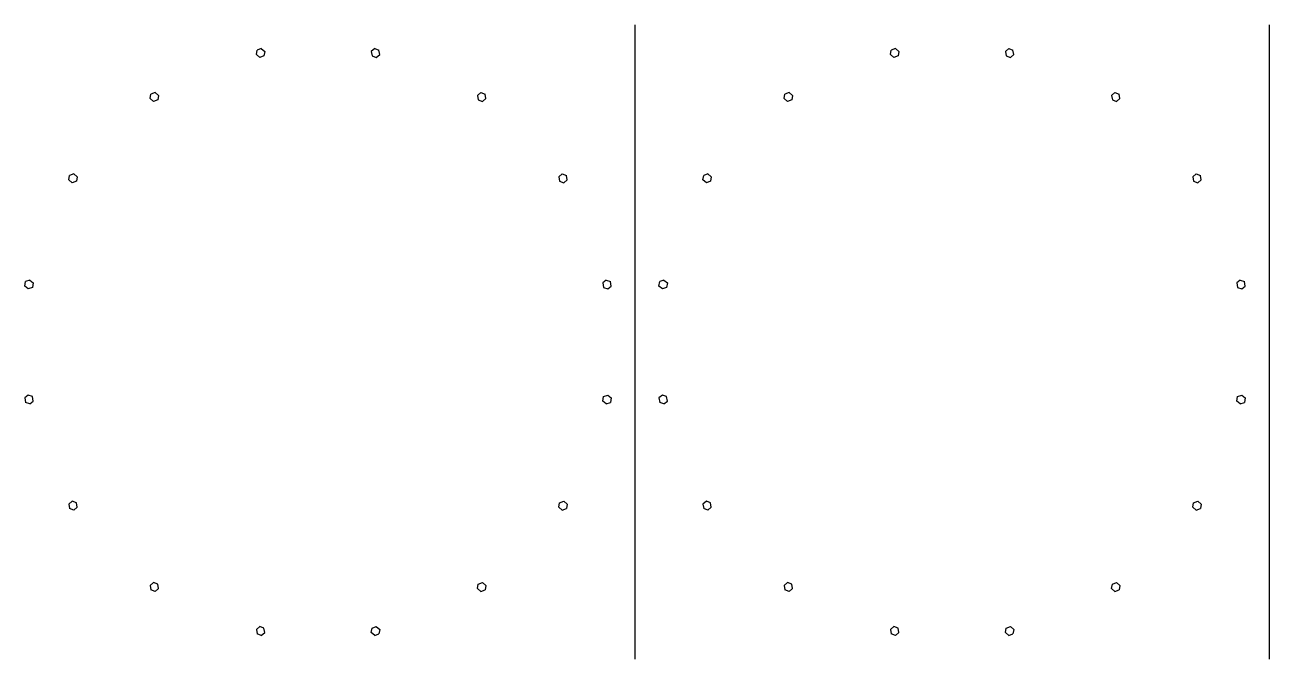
# Model space of a CAD drawing. Header units: millimetres. Extents: x -5261 to 3889, y -3405 to 1689.
# Drawn here: x -2858 to -2054, y -2132 to -1722 of the extents above; entities that cross this region are included whole.
import ezdxf

# ---------------------------------------------------------------- set-up
doc = ezdxf.new("R2010")
doc.units = ezdxf.units.MM
doc.layers.add('Capa1', color=7, linetype='Continuous')
doc.layers.add('Predeterminado', color=7, linetype='Continuous')

msp = doc.modelspace()

# ---------------------------------------------------------------- linework, layer by layer
at = {"layer": 'Capa1', "color": 7, "linetype": 'Continuous'}
for p, q in [((-2463.86, -2131.92), (-2463.86, -1721.92)), ((-2053.86, -1721.92), (-2053.86, -2131.92))]:
    msp.add_line(p, q, dxfattribs=at)
at = {"layer": 'Predeterminado', "color": 7, "linetype": 'Continuous'}
for p, q in [((-2705.52, -1737.23), (-2708.23, -1738.22)), ((-2705.52, -1737.23), (-2703.31, -1739.09)), ((-2632.19, -1737.23), (-2634.41, -1739.09)), ((-2632.19, -1737.23), (-2629.48, -1738.22)), ((-2295.52, -1737.23), (-2298.23, -1738.22)), ((-2295.52, -1737.23), (-2293.31, -1739.09)), ((-2222.19, -1737.23), (-2224.41, -1739.09)), ((-2222.19, -1737.23), (-2219.48, -1738.22)), ((-2708.74, -1741.06), (-2708.23, -1738.22)), ((-2706.52, -1742.92), (-2708.74, -1741.06)), ((-2703.81, -1741.93), (-2706.52, -1742.92)), ((-2703.31, -1739.09), (-2703.81, -1741.93)), ((-2634.41, -1739.09), (-2633.9, -1741.93)), ((-2633.9, -1741.93), (-2631.19, -1742.92)), ((-2631.19, -1742.92), (-2628.98, -1741.06)), ((-2628.98, -1741.06), (-2629.48, -1738.22)), ((-2298.74, -1741.06), (-2298.23, -1738.22)), ((-2296.52, -1742.92), (-2298.74, -1741.06)), ((-2293.81, -1741.93), (-2296.52, -1742.92)), ((-2293.31, -1739.09), (-2293.81, -1741.93)), ((-2224.41, -1739.09), (-2223.9, -1741.93)), ((-2223.9, -1741.93), (-2221.19, -1742.92)), ((-2221.19, -1742.92), (-2218.98, -1741.06)), ((-2218.98, -1741.06), (-2219.48, -1738.22)), ((-2777.41, -1769.51), (-2776.91, -1766.67)), ((-2775.2, -1771.36), (-2777.41, -1769.51)), ((-2774.19, -1765.68), (-2776.91, -1766.67)), ((-2774.19, -1765.68), (-2771.98, -1767.53)), ((-2771.98, -1767.53), (-2772.48, -1770.38)), ((-2563.52, -1765.68), (-2565.73, -1767.53)), ((-2565.73, -1767.53), (-2565.23, -1770.38)), ((-2563.52, -1765.68), (-2560.81, -1766.67)), ((-2562.52, -1771.36), (-2560.31, -1769.51)), ((-2560.31, -1769.51), (-2560.81, -1766.67)), ((-2367.41, -1769.51), (-2366.91, -1766.67)), ((-2365.2, -1771.36), (-2367.41, -1769.51)), ((-2364.19, -1765.68), (-2366.91, -1766.67)), ((-2364.19, -1765.68), (-2361.98, -1767.53)), ((-2361.98, -1767.53), (-2362.48, -1770.38)), ((-2153.52, -1765.68), (-2155.73, -1767.53)), ((-2155.73, -1767.53), (-2155.23, -1770.38)), ((-2153.52, -1765.68), (-2150.81, -1766.67)), ((-2152.52, -1771.36), (-2150.31, -1769.51)), ((-2150.31, -1769.51), (-2150.81, -1766.67)), ((-2772.48, -1770.38), (-2775.2, -1771.36)), ((-2565.23, -1770.38), (-2562.52, -1771.36)), ((-2362.48, -1770.38), (-2365.2, -1771.36)), ((-2155.23, -1770.38), (-2152.52, -1771.36)), ((-2826.75, -1818.24), (-2829.46, -1819.22)), ((-2826.75, -1818.24), (-2824.54, -1820.09)), ((-2510.96, -1818.24), (-2513.18, -1820.09)), ((-2510.96, -1818.24), (-2508.25, -1819.22)), ((-2416.75, -1818.24), (-2419.46, -1819.22)), ((-2416.75, -1818.24), (-2414.54, -1820.09)), ((-2100.96, -1818.24), (-2103.18, -1820.09)), ((-2100.96, -1818.24), (-2098.25, -1819.22)), ((-2829.97, -1822.07), (-2829.46, -1819.22)), ((-2827.75, -1823.92), (-2829.97, -1822.07)), ((-2825.04, -1822.94), (-2827.75, -1823.92)), ((-2824.54, -1820.09), (-2825.04, -1822.94)), ((-2513.18, -1820.09), (-2512.67, -1822.94)), ((-2512.67, -1822.94), (-2509.96, -1823.92)), ((-2509.96, -1823.92), (-2507.75, -1822.07)), ((-2507.75, -1822.07), (-2508.25, -1819.22)), ((-2419.97, -1822.07), (-2419.46, -1819.22)), ((-2417.75, -1823.92), (-2419.97, -1822.07)), ((-2415.04, -1822.94), (-2417.75, -1823.92)), ((-2414.54, -1820.09), (-2415.04, -1822.94)), ((-2103.18, -1820.09), (-2102.67, -1822.94)), ((-2102.67, -1822.94), (-2099.96, -1823.92)), ((-2099.96, -1823.92), (-2097.75, -1822.07)), ((-2097.75, -1822.07), (-2098.25, -1819.22)), ((-2858.41, -1890.74), (-2857.91, -1887.9)), ((-2855.2, -1886.91), (-2857.91, -1887.9)), ((-2855.2, -1886.91), (-2852.98, -1888.76)), ((-2852.98, -1888.76), (-2853.49, -1891.61)), ((-2482.52, -1886.91), (-2484.73, -1888.76)), ((-2484.73, -1888.76), (-2484.23, -1891.61)), ((-2482.52, -1886.91), (-2479.81, -1887.9)), ((-2479.31, -1890.74), (-2479.81, -1887.9)), ((-2448.41, -1890.74), (-2447.91, -1887.9)), ((-2445.2, -1886.91), (-2447.91, -1887.9)), ((-2445.2, -1886.91), (-2442.98, -1888.76)), ((-2442.98, -1888.76), (-2443.49, -1891.61)), ((-2072.52, -1886.91), (-2074.73, -1888.76)), ((-2074.73, -1888.76), (-2074.23, -1891.61)), ((-2072.52, -1886.91), (-2069.81, -1887.9)), ((-2069.31, -1890.74), (-2069.81, -1887.9)), ((-2856.2, -1892.59), (-2858.41, -1890.74)), ((-2853.49, -1891.61), (-2856.2, -1892.59)), ((-2484.23, -1891.61), (-2481.52, -1892.59)), ((-2481.52, -1892.59), (-2479.31, -1890.74)), ((-2446.2, -1892.59), (-2448.41, -1890.74)), ((-2443.49, -1891.61), (-2446.2, -1892.59)), ((-2074.23, -1891.61), (-2071.52, -1892.59)), ((-2071.52, -1892.59), (-2069.31, -1890.74)), ((-2856.2, -1961.24), (-2858.41, -1963.09)), ((-2858.41, -1963.09), (-2857.91, -1965.94)), ((-2853.49, -1962.22), (-2856.2, -1961.24)), ((-2852.98, -1965.07), (-2853.49, -1962.22)), ((-2484.73, -1965.07), (-2484.23, -1962.22)), ((-2484.23, -1962.22), (-2481.52, -1961.24)), ((-2481.52, -1961.24), (-2479.31, -1963.09)), ((-2479.31, -1963.09), (-2479.81, -1965.94)), ((-2446.2, -1961.24), (-2448.41, -1963.09)), ((-2448.41, -1963.09), (-2447.91, -1965.94)), ((-2443.49, -1962.22), (-2446.2, -1961.24)), ((-2442.98, -1965.07), (-2443.49, -1962.22)), ((-2074.73, -1965.07), (-2074.23, -1962.22)), ((-2074.23, -1962.22), (-2071.52, -1961.24)), ((-2071.52, -1961.24), (-2069.31, -1963.09)), ((-2069.31, -1963.09), (-2069.81, -1965.94)), ((-2855.2, -1966.92), (-2857.91, -1965.94)), ((-2855.2, -1966.92), (-2852.98, -1965.07)), ((-2482.52, -1966.92), (-2484.73, -1965.07)), ((-2482.52, -1966.92), (-2479.81, -1965.94)), ((-2445.2, -1966.92), (-2447.91, -1965.94)), ((-2445.2, -1966.92), (-2442.98, -1965.07)), ((-2072.52, -1966.92), (-2074.73, -1965.07)), ((-2072.52, -1966.92), (-2069.81, -1965.94)), ((-2827.75, -2029.91), (-2829.97, -2031.76)), ((-2829.97, -2031.76), (-2829.46, -2034.61)), ((-2826.75, -2035.59), (-2829.46, -2034.61)), ((-2825.04, -2030.9), (-2827.75, -2029.91)), ((-2826.75, -2035.59), (-2824.54, -2033.74)), ((-2824.54, -2033.74), (-2825.04, -2030.9)), ((-2513.18, -2033.74), (-2512.67, -2030.9)), ((-2510.96, -2035.59), (-2513.18, -2033.74)), ((-2512.67, -2030.9), (-2509.96, -2029.91)), ((-2510.96, -2035.59), (-2508.25, -2034.61)), ((-2509.96, -2029.91), (-2507.75, -2031.76)), ((-2507.75, -2031.76), (-2508.25, -2034.61)), ((-2417.75, -2029.91), (-2419.97, -2031.76)), ((-2419.97, -2031.76), (-2419.46, -2034.61)), ((-2416.75, -2035.59), (-2419.46, -2034.61)), ((-2415.04, -2030.9), (-2417.75, -2029.91)), ((-2416.75, -2035.59), (-2414.54, -2033.74)), ((-2414.54, -2033.74), (-2415.04, -2030.9)), ((-2103.18, -2033.74), (-2102.67, -2030.9)), ((-2100.96, -2035.59), (-2103.18, -2033.74)), ((-2102.67, -2030.9), (-2099.96, -2029.91)), ((-2100.96, -2035.59), (-2098.25, -2034.61)), ((-2099.96, -2029.91), (-2097.75, -2031.76)), ((-2097.75, -2031.76), (-2098.25, -2034.61)), ((-2775.2, -2082.47), (-2777.41, -2084.32)), ((-2772.48, -2083.46), (-2775.2, -2082.47)), ((-2771.98, -2086.3), (-2772.48, -2083.46)), ((-2565.73, -2086.3), (-2565.23, -2083.46)), ((-2565.23, -2083.46), (-2562.52, -2082.47)), ((-2562.52, -2082.47), (-2560.31, -2084.32)), ((-2365.2, -2082.47), (-2367.41, -2084.32)), ((-2362.48, -2083.46), (-2365.2, -2082.47)), ((-2361.98, -2086.3), (-2362.48, -2083.46)), ((-2155.73, -2086.3), (-2155.23, -2083.46)), ((-2155.23, -2083.46), (-2152.52, -2082.47)), ((-2152.52, -2082.47), (-2150.31, -2084.32)), ((-2777.41, -2084.32), (-2776.91, -2087.17)), ((-2774.19, -2088.15), (-2776.91, -2087.17)), ((-2774.19, -2088.15), (-2771.98, -2086.3)), ((-2563.52, -2088.15), (-2565.73, -2086.3)), ((-2563.52, -2088.15), (-2560.81, -2087.17)), ((-2560.31, -2084.32), (-2560.81, -2087.17)), ((-2367.41, -2084.32), (-2366.91, -2087.17)), ((-2364.19, -2088.15), (-2366.91, -2087.17)), ((-2364.19, -2088.15), (-2361.98, -2086.3)), ((-2153.52, -2088.15), (-2155.73, -2086.3)), ((-2153.52, -2088.15), (-2150.81, -2087.17)), ((-2150.31, -2084.32), (-2150.81, -2087.17)), ((-2706.52, -2110.91), (-2708.74, -2112.77)), ((-2708.74, -2112.77), (-2708.23, -2115.61)), ((-2705.52, -2116.6), (-2708.23, -2115.61)), ((-2703.81, -2111.9), (-2706.52, -2110.91)), ((-2705.52, -2116.6), (-2703.31, -2114.74)), ((-2703.31, -2114.74), (-2703.81, -2111.9)), ((-2634.41, -2114.74), (-2633.9, -2111.9)), ((-2632.19, -2116.6), (-2634.41, -2114.74)), ((-2633.9, -2111.9), (-2631.19, -2110.91)), ((-2632.19, -2116.6), (-2629.48, -2115.61)), ((-2631.19, -2110.91), (-2628.98, -2112.77)), ((-2628.98, -2112.77), (-2629.48, -2115.61)), ((-2296.52, -2110.91), (-2298.74, -2112.77)), ((-2298.74, -2112.77), (-2298.23, -2115.61)), ((-2295.52, -2116.6), (-2298.23, -2115.61)), ((-2293.81, -2111.9), (-2296.52, -2110.91)), ((-2295.52, -2116.6), (-2293.31, -2114.74)), ((-2293.31, -2114.74), (-2293.81, -2111.9)), ((-2224.41, -2114.74), (-2223.9, -2111.9)), ((-2222.19, -2116.6), (-2224.41, -2114.74)), ((-2223.9, -2111.9), (-2221.19, -2110.91)), ((-2222.19, -2116.6), (-2219.48, -2115.61)), ((-2221.19, -2110.91), (-2218.98, -2112.77)), ((-2218.98, -2112.77), (-2219.48, -2115.61))]:
    msp.add_line(p, q, dxfattribs=at)

doc.saveas('drawing.dxf')
